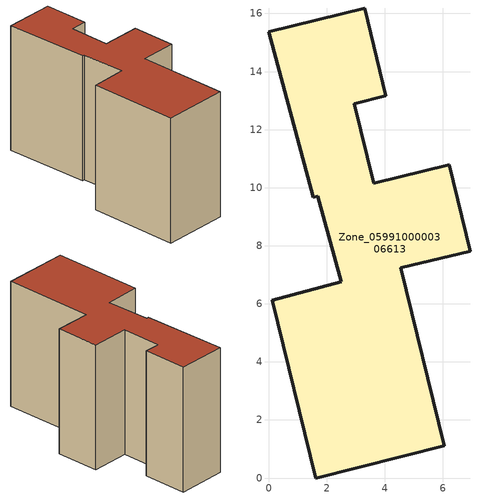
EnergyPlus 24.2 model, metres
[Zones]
Zone_0599100000306613
 floor ground (C_G): 6.21,10.79 6.94,7.82 4.54,7.24 6.05,1.11 1.62,0 0.12,6.12 2.49,6.76 1.69,9.71 1.54,9.67 0,15.37 3.3,16.19 4.03,13.16 2.95,12.9 3.61,10.16 z0
 wall outside (C_F): 6.05,1.11 4.54,7.24 6.94,7.82 6.21,10.79 3.61,10.16 2.95,12.9 4.03,13.16 3.3,16.19 0,15.37 1.54,9.67 1.69,9.71 2.49,6.76 0.12,6.12 1.62,0 6.05,1.11 z0:8.83
 roof outside (C_R): 4.03,13.16 3.3,16.19 0,15.37 1.54,9.67 1.69,9.71 2.49,6.76 0.12,6.12 1.62,0 6.05,1.11 4.54,7.24 6.94,7.82 6.21,10.79 3.61,10.16 2.95,12.9 z8.83
[BUILDING]
Pand.0599100000306613: North Axis=0; Terrain=City; Loads Convergence Tolerance Value=0.04; Temperature Convergence Tolerance Value=0.4; Solar Distribution=FullExterior; Maximum Number of Warmup Days=25; Minimum Number of Warmup Days=1
[Site:Location]
Rotterdam.The.Hague.AP_ZH_NLD Design_Conditions: Latitude=51.96; Longitude=4.45; Time Zone=1; Elevation=-4.5
[SITE:GROUNDTEMPERATURE:BUILDINGSURFACE]
18, 18, 18, 18, 18, 18, 18, 18, 18, 18, 18, 18
[MATERIAL] Thermal Absorptance=0.9; Solar Absorptance=0.7; Visible Absorptance=0.7
Name | Roughness | Thickness | Conductivity | Density | Specific Heat
G.TI.1965-1974 | MediumSmooth | 0.15 | 0.882353 | 540 | 1210
F.TI.1965-1974 | Rough | 0.3 | 0.697674 | 1920 | 840
R.TI.1965-1974 | MediumRough | 0.2 | 0.232558 | 1500 | 1000
[CONSTRUCTION]
C_G: G.TI.1965-1974
C_F: F.TI.1965-1974
C_R: R.TI.1965-1974
[ZONE]
Zone_0599100000306613: Type=1; Multiplier=1; Ceiling Height=Autocalculate; Volume=Autocalculate; Floor Area=autocalculate; Part of Total Floor Area=Yes
[ZONEINFILTRATION:DESIGNFLOWRATE]
Infil_Zone_0599100000306613: Zone or ZoneList or Space or SpaceList=Zone_0599100000306613; Schedule=AlwaysOn; Design Flow Rate Calculation Method=Flow/Area; Flow Rate per Floor Area=0.003; Constant Term Coefficient=1; Temperature Term Coefficient=0; Velocity Term Coefficient=0; Velocity Squared Term Coefficient=0
[HVACTEMPLATE:ZONE:IDEALLOADSAIRSYSTEM]
Zone_0599100000306613: Maximum Heating Supply Air Temperature=50; Minimum Cooling Supply Air Temperature=13; Maximum Heating Supply Air Humidity Ratio=0.0156; Minimum Cooling Supply Air Humidity Ratio=0.0077; Heating Limit=NoLimit; Cooling Limit=NoLimit; Dehumidification Control Type=ConstantSensibleHeatRatio; Cooling Sensible Heat Ratio=0.7; Dehumidification Setpoint=60; Humidification Control Type=None; Humidification Setpoint=30; Outdoor Air Method=None; Outdoor Air Flow Rate per Person=0.00944; Outdoor Air Flow Rate per Zone Floor Area=0; Outdoor Air Flow Rate per Zone=0; Demand Controlled Ventilation Type=None; Outdoor Air Economizer Type=NoEconomizer; Heat Recovery Type=None; Sensible Heat Recovery Effectiveness=0.7; Latent Heat Recovery Effectiveness=0.65
[ZONECONTROL:THERMOSTAT]
ThermostatControl_Zone_0599100000306613: Zone or ZoneList=Zone_0599100000306613; Control Type Schedule=DualSetpointControlType; Control 1=Thermostat_Zone_0599100000306613; Temperature Difference Between Cutout And Setpoint=0
[THERMOSTATSETPOINT:DUALSETPOINT]
Thermostat_Zone_0599100000306613: Heating Setpoint Temperature Schedule=HeatingSetpoint_Zone_0599100000306613; Cooling Setpoint Temperature Schedule=CoolingSetpoint_Zone_0599100000306613
[SCHEDULE:COMPACT]
HeatingSetpoint_Zone_0599100000306613: Through: 12/31, For: AllDays, Until: 24:00, 21
CoolingSetpoint_Zone_0599100000306613: Through: 12/31, For: AllDays, Until: 24:00, 24
DualSetpointControlType: Through: 12/31, For: AllDays, Until: 24:00, 4
AlwaysOn: Through: 12/31, For: AllDays, Until: 24:00, 1
